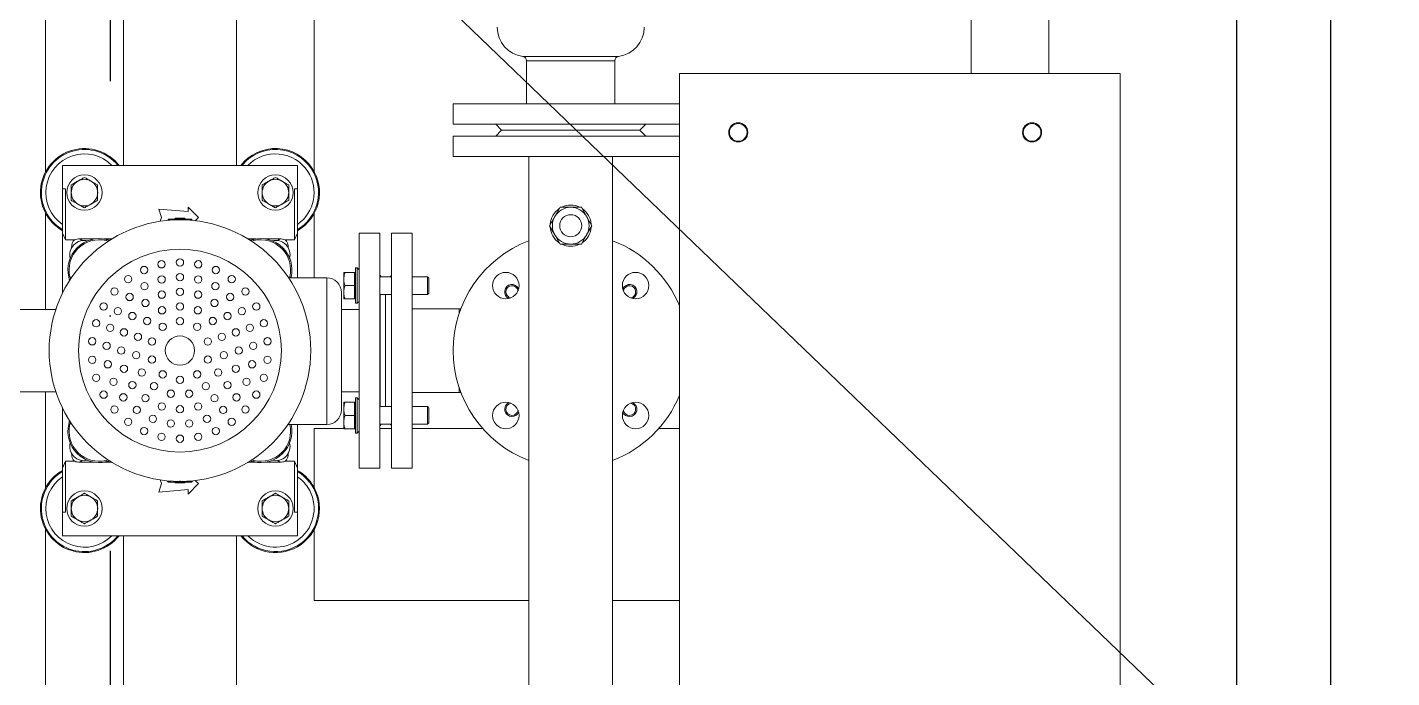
# Model space of a CAD drawing. Extents: x 179183 to 294833, y 947252 to 1004652.
# Drawn here: x 213096 to 214549, y 983935 to 984627 of the extents above; entities that cross this region are included whole.
import ezdxf

# ---------------------------------------------------------------- set-up
doc = ezdxf.new("R2010")
doc.units = 0
doc.header["$LTSCALE"] = 1000
doc.linetypes.add('DASHDOT', pattern=[1, 0.5, -0.25, 0, -0.25])
for name, color, linetype in [('a_shb', 2, 'Continuous'), ('a_shb_jc', 5, 'Continuous'), ('a_电', 5, 'Continuous')]:
    doc.layers.add(name, color=color, linetype=linetype)

# ---------------------------------------------------------------- blocks, each defined once
blk = doc.blocks.new('落地式膨胀箱')
at = {"layer": 'a_shb', "linetype": 'Continuous', "lineweight": 15}
for p, q in [((143.2, 666.4), (143.2, 607.7)), ((230.9, 607.7), (230.9, 666.4)), ((-517.1, 618.7), (-3.2, 618.7)), ((40.9, 618.7), (143.2, 618.7)), ((230.9, 618.7), (333.3, 618.7)), ((377.3, 618.7), (622.7, 618.7)), ((-10.1, 350.4), (-10.1, 600.7)), ((14.9, 600.7), (-10.1, 600.7)), ((61.9, 600.7), (14.9, 600.7)), ((14.9, 597.4), (14.9, 600.7)), ((14.9, 597.4), (69.1, 597.4)), ((61.9, 600.7), (69.1, 597.4)), ((126, 600.7), (61.9, 600.7)), ((69.1, 587.7), (69.1, 597.4)), ((117.4, 596.1), (116.9, 595.8)), ((116.9, 595.8), (116.9, 595.8)), ((117.9, 596.4), (117.4, 596.1)), ((117.9, 596.4), (117.9, 596.4)), ((312.2, 600.7), (248.1, 600.7)), ((256.7, 596.1), (256.2, 596.4)), ((256.2, 596.4), (256.2, 596.4)), ((257.2, 595.8), (256.7, 596.1)), ((257.2, 595.8), (257.2, 595.8)), ((305, 597.4), (312.2, 600.7)), ((305, 597.4), (305, 587.7)), ((305, 597.4), (359.2, 597.4)), ((359.2, 600.7), (312.2, 600.7)), ((359.2, 597.4), (359.2, 600.7)), ((384.2, 600.7), (359.2, 600.7)), ((384.2, 350.4), (384.2, 600.7)), ((68.1, 566.6), (68.1, 582)), ((69.9, 579.7), (68.1, 582)), ((77.8, 590.9), (78.2, 591.1)), ((108.5, 592.6), (108.8, 593.9)), ((110.8, 592), (108.5, 592.6)), ((112.4, 593.1), (108.8, 593.9)), ((265.3, 593.9), (261.7, 593.1)), ((265.6, 592.6), (263.3, 592)), ((265.6, 592.6), (265.3, 593.9)), ((295.9, 591.1), (296.3, 590.9)), ((306, 582), (304.2, 579.7)), ((306, 566.6), (306, 582)), ((69.9, 579.7), (69.9, 579.5)), ((304.2, 579.5), (304.2, 579.7)), ((68.1, 548), (68.1, 556.5)), ((70, 554.1), (68.7, 553.8)), ((68.7, 553.8), (69.5, 550.1)), ((70, 554.1), (70.5, 551.8)), ((303.6, 551.8), (304.1, 554.1)), ((304.1, 554.1), (305.4, 553.8)), ((304.6, 550.1), (305.4, 553.8)), ((306, 548), (306, 556.5)), ((-517.1, 535.8), (-10.1, 535.8)), ((384.2, 535.8), (615.8, 535.8)), ((45.3, 495.3), (36.4, 498.1)), ((36.4, 498.1), (38.9, 466.9)), ((49.4, 496.5), (45.3, 495.3)), ((328.8, 495.3), (324.7, 496.5)), ((337.7, 498.1), (328.8, 495.3)), ((335.2, 466.9), (337.7, 498.1)), ((47, 481), (46.2, 480.2)), ((46.2, 470.8), (46.2, 480.2)), ((47, 481.8), (47, 488.1)), ((47, 469.3), (47, 481.8)), ((48.4, 488.1), (48.1, 488.1)), ((325.7, 488.9), (326, 488.9)), ((327.1, 483.2), (327.1, 488.1)), ((327.1, 483.2), (327.1, 470.8)), ((327.9, 480.2), (327.1, 481)), ((327.9, 480.2), (327.9, 470.8)), ((38.9, 466.9), (34.2, 466.9)), ((34.2, 466.9), (45.3, 455.8)), ((46.2, 470.8), (47, 470.1)), ((47, 463), (47, 469.3)), ((47.8, 476.1), (47.8, 475.5)), ((47.8, 476.1), (47.8, 476.1)), ((47.8, 475.5), (47.8, 474.9)), ((47.8, 474.9), (47.8, 474.9)), ((326.3, 475.5), (326.3, 476.1)), ((326.3, 476.1), (326.3, 476.1)), ((326.3, 474.9), (326.3, 475.5)), ((326.3, 474.9), (326.3, 474.9)), ((327.1, 470.1), (327.9, 470.8)), ((327.1, 470.8), (327.1, 463.1)), ((328.8, 455.8), (339.9, 466.9)), ((339.9, 466.9), (335.2, 466.9)), ((45.3, 455.8), (48.8, 459.2)), ((48.4, 463), (48.1, 463)), ((325.4, 459.2), (328.8, 455.8)), ((325.7, 462.2), (326, 462.2)), ((325.8, 464.1), (326, 464.1)), ((-517.1, 415.3), (-10.1, 415.3)), ((384.2, 415.3), (615.8, 415.3)), ((68.1, 394.5), (68.1, 403.1)), ((69.5, 400.9), (68.7, 397.3)), ((70, 396.9), (68.7, 397.3)), ((70.5, 399.3), (70, 396.9)), ((304.1, 396.9), (303.6, 399.3)), ((304.1, 396.9), (305.4, 397.3)), ((305.4, 397.3), (304.6, 400.9)), ((306, 394.5), (306, 403.1)), ((68.1, 369), (68.1, 384.4)), ((306, 369), (306, 384.4)), ((68.1, 369), (69.9, 371.3)), ((69.1, 353.6), (69.1, 363.4)), ((69.9, 371.6), (69.9, 371.3)), ((304.2, 371.3), (304.2, 371.6)), ((304.2, 371.3), (306, 369)), ((305, 363.4), (305, 353.6)), ((14.9, 350.4), (-10.1, 350.4)), ((14.9, 353.6), (14.9, 350.4)), ((69.1, 353.6), (14.9, 353.6)), ((61.9, 350.4), (14.9, 350.4)), ((69.1, 353.6), (61.9, 350.4)), ((109.5, 350.4), (61.9, 350.4)), ((78.4, 359.8), (77.8, 360.1)), ((108.5, 358.5), (109.5, 358.7)), ((108.5, 358.5), (108.8, 357.2)), ((108.8, 357.2), (109.5, 357.3)), ((109.5, 359.9), (109.5, 319.1)), ((265.9, 360.8), (265.9, 319.1)), ((312.2, 350.4), (265.9, 350.4)), ((296.3, 360.1), (296, 360)), ((312.2, 350.4), (305, 353.6)), ((359.2, 353.6), (305, 353.6)), ((359.2, 350.4), (312.2, 350.4)), ((359.2, 353.6), (359.2, 350.4)), ((384.2, 350.4), (359.2, 350.4)), ((-517.1, 332.4), (-3.2, 332.4)), ((40.9, 332.4), (109.5, 332.4)), ((270, 332.4), (270, 301)), ((270, 332.4), (333.3, 332.4)), ((377.3, 332.4), (453.1, 332.4)), ((453.1, 332.4), (453.1, 103.9)), ((109.5, 319.1), (265.9, 319.1)), ((103.8, 301), (110.9, 301)), ((103.8, 289.5), (103.8, 299.7)), ((124.9, 301), (110.9, 301)), ((117.9, 289.5), (117.9, 299.7)), ((132, 301), (124.9, 301)), ((250.3, 303.4), (125.1, 303.4)), ((132, 289.5), (132, 299.7)), ((143.2, 303.4), (143.2, 284.6)), ((230.9, 284.6), (230.9, 303.4)), ((242.1, 301), (249.2, 301)), ((242.1, 289.5), (242.1, 299.7)), ((263.2, 301), (249.2, 301)), ((256.2, 289.5), (256.2, 299.7)), ((270.3, 301), (263.2, 301)), ((270.3, 289.5), (270.3, 299.7)), ((61.9, 284.6), (61.9, 262.7)), ((61.9, 284.6), (312.2, 284.6)), ((99.1, 288.5), (99.1, 286.6)), ((110.7, 288.5), (99.1, 288.5)), ((99.1, 286.6), (101.1, 284.6)), ((110.7, 286.6), (99.1, 286.6)), ((103.8, 289.5), (103.8, 288.5)), ((110.9, 289.5), (103.8, 289.5)), ((136.7, 288.5), (110.7, 288.5)), ((136.7, 286.6), (110.7, 286.6)), ((117.9, 289.5), (110.9, 289.5)), ((124.9, 289.5), (117.9, 289.5)), ((132, 289.5), (124.9, 289.5)), ((132, 288.5), (132, 289.5)), ((134.7, 284.6), (136.7, 286.6)), ((136.7, 286.6), (136.7, 288.5)), ((237.4, 288.5), (237.4, 286.6)), ((249, 288.5), (237.4, 288.5)), ((237.4, 286.6), (239.4, 284.6)), ((249, 286.6), (237.4, 286.6)), ((242.1, 289.5), (242.1, 288.5)), ((249.2, 289.5), (242.1, 289.5)), ((275, 288.5), (249, 288.5)), ((275, 286.6), (249, 286.6)), ((256.2, 289.5), (249.2, 289.5)), ((263.2, 289.5), (256.2, 289.5)), ((270.3, 289.5), (263.2, 289.5)), ((270.3, 288.5), (270.3, 289.5)), ((273, 284.6), (275, 286.6)), ((275, 286.6), (275, 288.5)), ((312.2, 262.7), (312.2, 284.6)), ((61.9, 262.7), (312.2, 262.7)), ((107.3, 262.7), (107.3, 262.4)), ((107.3, 262.4), (108.5, 261.2)), ((108.5, 262.4), (107.3, 262.4)), ((108.5, 262.7), (108.5, 250.2)), ((127.3, 250.2), (127.3, 262.7)), ((246.8, 262.4), (127.3, 262.4)), ((246.8, 262.7), (246.8, 250.2)), ((265.6, 250.2), (265.6, 262.7)), ((265.6, 261.2), (266.9, 262.4)), ((266.9, 262.4), (265.6, 262.4)), ((266.9, 262.4), (266.9, 262.7)), ((270, 262.7), (270, 250.2)), ((61.9, 250.2), (61.9, 228.3)), ((312.2, 250.2), (61.9, 250.2)), ((108.5, 251.5), (107.3, 250.2)), ((127.3, 256.5), (246.8, 256.5)), ((266.9, 250.2), (265.6, 251.5)), ((312.2, 228.3), (312.2, 250.2)), ((312.2, 228.3), (61.9, 228.3)), ((108.5, 228.3), (108.5, 211.8)), ((127.3, 211.8), (127.3, 228.3)), ((142.5, 228.3), (142.5, 178.2)), ((231.7, 178.2), (231.7, 228.3)), ((246.8, 228.3), (246.8, 211.8)), ((265.6, 211.8), (265.6, 228.3)), ((270, 228.3), (270, 153.1)), ((108.5, 211.8), (110, 210.3)), ((108.5, 211.8), (127.3, 211.8)), ((110, 210.3), (125.8, 210.3)), ((125.8, 210.3), (127.3, 211.8)), ((246.8, 211.8), (248.3, 210.3)), ((246.8, 211.8), (265.6, 211.8)), ((248.3, 210.3), (264.1, 210.3)), ((264.1, 210.3), (265.6, 211.8)), ((-53.9, 184.5), (-75.8, 184.5)), ((-75.8, 59.3), (-75.8, 184.5)), ((-53.9, 59.3), (-53.9, 184.5)), ((-19.5, 184.5), (-41.4, 184.5)), ((-41.4, 184.5), (-41.4, -56.5)), ((-19.5, 184.5), (-19.5, -56.5)), ((142.5, 178.2), (142.5, 176.3)), ((142.5, 178.2), (148, 178.2)), ((226.1, 178.2), (231.7, 178.2)), ((231.7, 176.3), (231.7, 178.2)), ((-47.7, 132.9), (-53.9, 139.1)), ((-41.4, 139.1), (-47.7, 132.9)), ((-47.7, -14.2), (-47.7, 132.9)), ((-47.7, 132.9), (-47.7, 59.3)), ((-126.2, 8.3), (-126.2, 110.3)), ((-75.8, 106.3), (-121.5, 106.3)), ((-121.5, 12.4), (-121.5, 106.3)), ((187.1, 103.9), (-19.5, 103.9)), ((1019.5, 103.9), (187.1, 103.9)), ((34.5, 70.6), (44.3, 76.3)), ((44.3, 76.3), (54.1, 81.9)), ((54.1, 81.9), (63.8, 76.3)), ((63.8, 76.3), (73.6, 70.6)), ((-75.8, -56.5), (-75.8, 59.3)), ((-53.9, -56.5), (-53.9, 59.3)), ((-47.7, 59.3), (-47.7, -14.2)), ((34.5, 59.3), (34.5, 70.6)), ((73.6, 70.6), (73.6, 59.3)), ((44.3, 42.4), (34.5, 48)), ((73.6, 48), (63.8, 42.4)), ((54.1, 36.7), (44.3, 42.4)), ((63.8, 42.4), (54.1, 36.7)), ((-19.5, 14.7), (812.9, 14.7)), ((453.1, 14.7), (453.1, -56.5)), ((-121.5, 12.4), (-75.8, 12.4)), ((-53.9, -20.5), (-47.7, -14.2)), ((-47.7, -14.2), (-41.4, -20.5)), ((270, -34.4), (270, -56.5)), ((830.9, -56.5), (-107.9, -56.5)), ((-107.9, -525.9), (-107.9, -56.5)), ((-107.9, -367.1), (-517.1, -367.1)), ((-107.9, -450), (-600, -450)), ((830.9, -525.9), (-107.9, -525.9))]:
    blk.add_line(p, q, dxfattribs=at)
at = {"layer": 'a_shb', "color": 1, "linetype": 'DASHDOT'}
blk.add_line((-2600, 550), (1900, 550), dxfattribs=at)
at = {"layer": 'a_shb'}
blk.add_line((1700, -650), (-2400, -650), dxfattribs=at)
at = {"layer": 'a_shb', "linetype": 'Continuous', "lineweight": 15}
for centre, radius in [((187.1, 475.5), 139.3), ((18.8, 577.2), 18.8), ((355.3, 577.2), 18.8), ((187.1, 475.5), 108), ((158, 564.8), 3.91), ((177.2, 568.9), 3.91), ((196.9, 568.9), 3.91), ((216.1, 564.8), 3.91), ((140.1, 556.8), 3.91), ((162.9, 549.9), 3.91), ((182.1, 553.6), 3.91), ((201.7, 552.4), 3.91), ((234, 556.8), 3.91), ((124.2, 545.3), 3.91), ((145.1, 541.6), 3.91), ((167.7, 535.1), 3.91), ((187.1, 538.1), 3.91), ((206.4, 535.1), 3.91), ((220.4, 546.3), 3.91), ((236.9, 535.8), 3.91), ((249.9, 545.3), 3.91), ((111.1, 530.7), 3.91), ((130, 529.1), 3.91), ((150.3, 526.2), 3.91), ((172.5, 520.2), 3.91), ((192, 522.2), 3.91), ((223.8, 526.2), 3.91), ((250.3, 521.5), 3.91), ((263, 530.7), 3.91), ((101.3, 513.7), 3.91), ((118.5, 513.2), 3.91), ((136.4, 512.3), 3.91), ((155.6, 510.4), 3.91), ((177.4, 505.3), 3.91), ((196.7, 505.3), 3.91), ((210.5, 516.2), 3.91), ((237.7, 512.3), 3.91), ((272.8, 513.7), 3.91), ((95.2, 495.1), 3.91), ((111.3, 495), 3.91), ((127.5, 494.9), 3.91), ((144.2, 494.6), 3.91), ((161.7, 493.9), 3.91), ((212.4, 493.9), 3.91), ((225, 503.1), 3.91), ((246.6, 494.9), 3.91), ((259.8, 504.3), 3.91), ((278.9, 495.1), 3.91), ((187.1, 475.5), 15.6), ((233, 485.3), 3.91), ((264.7, 485.3), 3.91), ((93.2, 475.5), 3.91), ((108.8, 475.5), 3.91), ((124.5, 475.5), 3.91), ((140.1, 475.5), 3.91), ((155.8, 475.5), 3.91), ((218.3, 475.5), 3.91), ((233, 465.8), 3.91), ((249.6, 475.5), 3.91), ((264.7, 465.7), 3.91), ((280.9, 475.5), 3.91), ((95.2, 456), 3.91), ((111.3, 456.1), 3.91), ((127.5, 456.2), 3.91), ((144.2, 456.4), 3.91), ((161.7, 457.1), 3.91), ((212.4, 457.1), 3.91), ((225, 447.9), 3.91), ((246.6, 456.2), 3.91), ((259.8, 446.7), 3.91), ((278.9, 456), 3.91), ((101.3, 437.3), 3.91), ((118.5, 437.8), 3.91), ((136.4, 438.7), 3.91), ((155.6, 440.6), 3.91), ((177.4, 445.8), 3.91), ((196.7, 445.8), 3.91), ((210.5, 434.9), 3.91), ((237.7, 438.7), 3.91), ((272.8, 437.3), 3.91), ((111.1, 420.4), 3.91), ((130, 422), 3.91), ((150.3, 424.9), 3.91), ((172.5, 430.9), 3.91), ((192, 428.8), 3.91), ((223.8, 424.9), 3.91), ((250.3, 429.5), 3.91), ((263, 420.4), 3.91), ((124.2, 405.8), 3.91), ((145.1, 409.5), 3.91), ((167.7, 416), 3.91), ((187.1, 412.9), 3.91), ((206.4, 416), 3.91), ((220.4, 404.7), 3.91), ((236.9, 415.3), 3.91), ((249.9, 405.8), 3.91), ((18.8, 373.8), 18.8), ((140.1, 394.2), 3.91), ((162.9, 401.1), 3.91), ((182.1, 397.5), 3.91), ((201.7, 398.7), 3.91), ((234, 394.2), 3.91), ((355.3, 373.8), 18.8), ((158, 386.2), 3.91), ((177.2, 382.2), 3.91), ((196.9, 382.2), 3.91), ((216.1, 386.2), 3.91), ((117.9, 128.5), 14.1), ((256.2, 128.5), 14.1), ((54.1, 59.3), 11.7), ((117.9, -9.8), 14.1), ((256.2, -9.8), 14.1), ((-45.3, -119.1), 10.2), ((-45.3, -119.1), 9.39), ((-45.3, -432), 10.2), ((-45.3, -432), 9.39)]:
    blk.add_circle(centre, radius, dxfattribs=at)
for centre, radius, start, end in [((18.8, 577.2), 46.9, 30, 231.9269), ((18.8, 577.2), 45.9, 30.7553, 230.8988), ((18.8, 577.2), 41.2, 34.7217, 225.3724), ((355.3, 577.2), 46.9, 308.0731, 150), ((355.3, 577.2), 45.9, 309.1012, 149.2447), ((355.3, 577.2), 41.2, 314.6276, 145.2783), ((18.8, 577.2), 14.1, 150, 210), ((18.8, 577.2), 14.1, 90, 150), ((18.8, 577.2), 14.1, 30, 90), ((18.8, 577.2), 14.1, 330, 30), ((101, 561.6), 33.2, 76.4379, 193.5621), ((101, 561.6), 31.9, 76.4379, 193.5621), ((85.1, 577.5), 15.3, 74.1512, 194.9179), ((273.1, 561.6), 33.2, 346.4379, 103.5621), ((273.1, 561.6), 31.9, 346.4379, 103.5621), ((289, 577.5), 15.4, 345.2086, 104.9055), ((355.3, 577.2), 14.1, 150, 210), ((355.3, 577.2), 14.1, 90, 150), ((355.3, 577.2), 14.1, 30, 90), ((355.3, 577.2), 14.1, 330, 30), ((18.8, 577.2), 14.1, 210, 270), ((18.8, 577.2), 14.1, 270, 330), ((355.3, 577.2), 14.1, 210, 270), ((355.3, 577.2), 14.1, 270, 330), ((18.8, 373.8), 46.9, 128.0731, 236.8424), ((18.8, 373.8), 45.9, 129.1012, 236.8424), ((355.3, 373.8), 46.9, 236.8424, 51.9269), ((355.3, 373.8), 45.9, 236.8424, 50.8988), ((18.8, 373.8), 41.2, 134.6276, 236.8424), ((101, 389.5), 33.2, 166.4379, 283.5621), ((101, 389.5), 31.9, 166.4379, 283.5621), ((273.1, 389.5), 33.2, 257.5463, 13.5621), ((273.1, 389.5), 31.9, 256.9979, 13.5621), ((355.3, 373.8), 41.2, 236.8424, 45.3724), ((18.8, 373.8), 14.1, 150, 210), ((18.8, 373.8), 14.1, 90, 150), ((18.8, 373.8), 14.1, 30, 90), ((18.8, 373.8), 14.1, 330, 30), ((355.3, 373.8), 14.1, 150, 210), ((355.3, 373.8), 14.1, 90, 150), ((355.3, 373.8), 14.1, 30, 90), ((355.3, 373.8), 14.1, 330, 30), ((18.8, 373.8), 14.1, 210, 270), ((18.8, 373.8), 14.1, 270, 330), ((85.1, 373.6), 15.4, 165.2133, 284.8457), ((289, 373.6), 15.4, 255.2131, 14.8459), ((355.3, 373.8), 14.1, 210, 270), ((355.3, 373.8), 14.1, 270, 330), ((18.8, 373.8), 46.9, 236.8424, 330), ((18.8, 373.8), 45.9, 236.8424, 329.2447), ((18.8, 373.8), 41.2, 236.8424, 325.2783), ((355.3, 373.8), 46.9, 210, 236.8424), ((355.3, 373.8), 45.9, 210.7553, 236.8424), ((355.3, 373.8), 41.2, 214.7217, 236.8424), ((125.1, 319.1), 15.6, 180, 270), ((250.3, 319.1), 15.6, 270, 0), ((187.1, 59.3), 125.2, 90, 159.1299), ((187.1, 59.3), 125.2, 20.8701, 90), ((-157.2, 106.3), 31.3, 7.4947, 90), ((124.5, 121.9), 7.82, 24.4532, 245.5468), ((124.5, 121.9), 6.53, 9.965, 260.035), ((249.6, 121.9), 7.82, 0, 155.5468), ((249.6, 121.9), 6.53, 0, 170.035), ((249.6, 121.9), 6.53, 279.965, 0), ((249.6, 121.9), 7.82, 294.4532, 0), ((-121.5, 111), 4.69, 187.4947, 270), ((54.1, 59.3), 19.6, 120, 180), ((54.1, 59.3), 21.9, 94.3213, 146.2623), ((54.1, 59.3), 19.6, 60, 120), ((54.1, 59.3), 21.9, 34.2258, 85.9373), ((54.1, 59.3), 19.6, 0, 60), ((54.1, 59.3), 21.9, 154.6737, 205.4232), ((54.1, 59.3), 19.6, 180, 240), ((54.1, 59.3), 19.6, 300, 0), ((54.1, 59.3), 21.9, 334.7111, 25.5704), ((54.1, 59.3), 21.9, 213.9972, 265.4512), ((54.1, 59.3), 21.9, 273.9677, 326.5481), ((54.1, 59.3), 19.6, 240, 300), ((187.1, 59.3), 125.2, 200.8701, 247.6684), ((187.1, 59.3), 125.2, 292.3316, 339.1299), ((-157.2, 12.4), 31.3, 270, 352.5053), ((-121.5, 7.7), 4.69, 90, 172.5053), ((124.5, -3.3), 7.82, 114.4532, 335.5468), ((124.5, -3.3), 6.53, 99.965, 350.035), ((249.6, -3.3), 6.53, 0, 80.035), ((249.6, -3.3), 7.82, 0, 65.5468), ((249.6, -3.3), 7.82, 204.4532, 0), ((249.6, -3.3), 6.53, 189.965, 0)]:
    blk.add_arc(centre, radius, start, end, dxfattribs=at)
for centre, major_axis, ratio, start_param, end_param in [((84.1, 581.2), (-10, 13.1), 0.949478, 0.537719, 0.895787), ((91.9, 570.9), (22.9, -16.6), 0.491503, 2.532382, 3.124443), ((282.2, 570.9), (22.9, 16.6), 0.491503, 0.01715, 0.60921), ((290, 581.2), (-10, -13.1), 0.949478, 2.245805, 2.603874), ((84.1, 369.8), (10, 13.1), 0.949478, 2.245805, 2.603874), ((91.9, 380.2), (22.9, 16.6), 0.491503, 3.158743, 3.750803), ((282.2, 380.2), (22.9, -16.6), 0.491503, 5.673975, 6.266035), ((290, 369.8), (10, -13.1), 0.949478, 0.537719, 0.895787)]:
    blk.add_ellipse(centre, major_axis=major_axis, ratio=ratio, start_param=start_param, end_param=end_param, dxfattribs=at)
for points, knots in [([(6.7, 584.3), (6.6, 584.1), (5.8, 582.9), (4.5, 580.5), (3.2, 578.3), (2.6, 577.2)], [0, 0, 0, 0, 0.07009, 0.530783, 1, 1, 1, 1]), ([(10.7, 591.3), (10.1, 590.2), (8.7, 587.9), (7.3, 585.5), (6.7, 584.3)], [0, 0, 0, 0, 0.49546, 1, 1, 1, 1]), ([(18.8, 591.3), (16.6, 591.3), (13.9, 591.3), (11.2, 591.3), (10.7, 591.3)], [0, 0, 0, 0, 0.803647, 1, 1, 1, 1]), ([(27, 591.3), (24.9, 591.3), (22.2, 591.3), (19.5, 591.3), (18.8, 591.3)], [0, 0, 0, 0, 0.779638, 1, 1, 1, 1]), ([(31, 584.3), (30.9, 584.4), (30.2, 585.7), (28.8, 588.1), (27.6, 590.2), (27, 591.3)], [0, 0, 0, 0, 0.0700901, 0.5307833, 1, 1, 1, 1]), ([(35.1, 577.2), (34.4, 578.4), (33.1, 580.7), (31.7, 583.1), (31, 584.3)], [0, 0, 0, 0, 0.49546, 1, 1, 1, 1]), ([(343.1, 584.3), (343, 584.1), (342.2, 582.9), (340.9, 580.5), (339.6, 578.3), (339, 577.2)], [0, 0, 0, 0, 0.070089, 0.530783, 1, 1, 1, 1]), ([(347.1, 591.3), (346.5, 590.2), (345.1, 587.9), (343.8, 585.5), (343.1, 584.3)], [0, 0, 0, 0, 0.495462, 1, 1, 1, 1]), ([(355.3, 591.3), (353.1, 591.3), (350.3, 591.3), (347.7, 591.3), (347.1, 591.3)], [0, 0, 0, 0, 0.803647, 1, 1, 1, 1]), ([(363.4, 591.3), (361.3, 591.3), (358.6, 591.3), (355.9, 591.3), (355.3, 591.3)], [0, 0, 0, 0, 0.779638, 1, 1, 1, 1]), ([(367.5, 584.3), (367.4, 584.4), (366.6, 585.7), (365.3, 588.1), (364, 590.2), (363.4, 591.3)], [0, 0, 0, 0, 0.0700915, 0.5307833, 1, 1, 1, 1]), ([(371.5, 577.2), (370.9, 578.4), (369.5, 580.7), (368.2, 583.1), (367.5, 584.3)], [0, 0, 0, 0, 0.495462, 1, 1, 1, 1]), ([(2.6, 577.2), (3.2, 576.1), (4.6, 573.8), (6, 571.4), (6.7, 570.2)], [0, 0, 0, 0, 0.49546, 1, 1, 1, 1]), ([(6.7, 570.2), (6.7, 570), (7.5, 568.8), (8.9, 566.4), (10.1, 564.2), (10.7, 563.2)], [0, 0, 0, 0, 0.0700901, 0.5307833, 1, 1, 1, 1]), ([(27, 563.2), (27.6, 564.3), (29, 566.6), (30.3, 569), (31, 570.2)], [0, 0, 0, 0, 0.49546, 1, 1, 1, 1]), ([(31, 570.2), (31.1, 570.4), (31.9, 571.6), (33.2, 574), (34.5, 576.2), (35.1, 577.2)], [0, 0, 0, 0, 0.070089, 0.530783, 1, 1, 1, 1]), ([(339, 577.2), (339.7, 576.1), (341, 573.8), (342.4, 571.4), (343.1, 570.2)], [0, 0, 0, 0, 0.495459, 1, 1, 1, 1]), ([(343.1, 570.2), (343.2, 570), (343.9, 568.8), (345.3, 566.4), (346.5, 564.2), (347.1, 563.2)], [0, 0, 0, 0, 0.070089, 0.530783, 1, 1, 1, 1]), ([(363.4, 563.2), (364.1, 564.3), (365.4, 566.6), (366.8, 569), (367.5, 570.2)], [0, 0, 0, 0, 0.495459, 1, 1, 1, 1]), ([(367.5, 570.2), (367.6, 570.4), (368.3, 571.6), (369.7, 574), (370.9, 576.2), (371.5, 577.2)], [0, 0, 0, 0, 0.070089, 0.530783, 1, 1, 1, 1]), ([(10.7, 563.2), (11.2, 563.2), (13.9, 563.2), (16.6, 563.2), (18.8, 563.2)], [0, 0, 0, 0, 0.196353, 1, 1, 1, 1]), ([(18.8, 563.2), (19.5, 563.2), (22.2, 563.2), (24.9, 563.2), (27, 563.2)], [0, 0, 0, 0, 0.220362, 1, 1, 1, 1]), ([(347.1, 563.2), (347.7, 563.2), (350.3, 563.2), (353.1, 563.2), (355.3, 563.2)], [0, 0, 0, 0, 0.196353, 1, 1, 1, 1]), ([(355.3, 563.2), (355.9, 563.2), (358.6, 563.2), (361.3, 563.2), (363.4, 563.2)], [0, 0, 0, 0, 0.220362, 1, 1, 1, 1]), ([(48.1, 488.1), (47.8, 487), (47.2, 485), (47.1, 482.9), (47, 481.8)], [0, 0, 0, 0, 0.495453, 1, 1, 1, 1]), ([(47, 488.1), (47, 488.1), (47.1, 488.1), (47.7, 488.1), (48.1, 488.1)], [0, 0, 0, 0, 0.268632, 1, 1, 1, 1]), ([(47, 481.8), (47, 481.6), (47, 480.5), (47.2, 478.8), (47.7, 477.2), (47.8, 476.6)], [0, 0, 0, 0, 0.0854681, 0.647334, 1, 1, 1, 1]), ([(327.1, 483.2), (327.1, 483.3), (327.1, 484.3), (326.8, 486.3), (326.3, 488), (326, 488.9)], [0, 0, 0, 0, 0.070084, 0.530785, 1, 1, 1, 1]), ([(326, 488.9), (326.3, 488.7), (326.9, 488.4), (327, 488.1), (327.1, 487.9)], [0, 0, 0, 0, 0.495454, 1, 1, 1, 1]), ([(326.3, 478.4), (326.5, 479), (327, 480.6), (327, 482.2), (327.1, 483.2)], [0, 0, 0, 0, 0.389442, 1, 1, 1, 1]), ([(47.8, 474.3), (47.6, 473.7), (47.1, 472.1), (47.1, 470.3), (47, 469.3)], [0, 0, 0, 0, 0.372518, 1, 1, 1, 1]), ([(47, 469.3), (47, 469.1), (47, 468), (47.3, 465.9), (47.8, 464), (48.1, 463)], [0, 0, 0, 0, 0.070092, 0.530777, 1, 1, 1, 1]), ([(327.1, 470.8), (327.1, 470.1), (327, 467.9), (326.4, 465.7), (326, 464.1)], [0, 0, 0, 0, 0.268632, 1, 1, 1, 1]), ([(326.3, 476.3), (326.4, 476.1), (326.9, 474.3), (327, 472.4), (327.1, 470.8)], [0, 0, 0, 0, 0.0944296, 1, 1, 1, 1]), ([(47, 463), (47, 463), (47.1, 463), (47.7, 463), (48.1, 463)], [0, 0, 0, 0, 0.268632, 1, 1, 1, 1]), ([(327.1, 463.1), (327.1, 463.1), (327.1, 463.3), (326.8, 463.6), (326.3, 463.9), (326, 464.1)], [0, 0, 0, 0, 0.070105, 0.530788, 1, 1, 1, 1]), ([(326, 462.2), (326.3, 462.3), (326.9, 462.6), (327, 463), (327.1, 463.1)], [0, 0, 0, 0, 0.495466, 1, 1, 1, 1]), ([(6.7, 380.9), (6.6, 380.7), (5.8, 379.4), (4.5, 377.1), (3.2, 374.9), (2.6, 373.8)], [0, 0, 0, 0, 0.07009, 0.530784, 1, 1, 1, 1]), ([(10.7, 387.9), (10.1, 386.8), (8.7, 384.5), (7.3, 382.1), (6.7, 380.9)], [0, 0, 0, 0, 0.495462, 1, 1, 1, 1]), ([(18.8, 387.9), (16.6, 387.9), (13.9, 387.9), (11.2, 387.9), (10.7, 387.9)], [0, 0, 0, 0, 0.803647, 1, 1, 1, 1]), ([(27, 387.9), (24.9, 387.9), (22.2, 387.9), (19.5, 387.9), (18.8, 387.9)], [0, 0, 0, 0, 0.779638, 1, 1, 1, 1]), ([(31, 380.9), (30.9, 381), (30.2, 382.3), (28.8, 384.7), (27.6, 386.8), (27, 387.9)], [0, 0, 0, 0, 0.07009, 0.530781, 1, 1, 1, 1]), ([(35.1, 373.8), (34.4, 375), (33.1, 377.3), (31.7, 379.7), (31, 380.9)], [0, 0, 0, 0, 0.495459, 1, 1, 1, 1]), ([(343.1, 380.9), (343, 380.7), (342.2, 379.4), (340.9, 377.1), (339.6, 374.9), (339, 373.8)], [0, 0, 0, 0, 0.070088, 0.530784, 1, 1, 1, 1]), ([(347.1, 387.9), (346.5, 386.8), (345.1, 384.5), (343.8, 382.1), (343.1, 380.9)], [0, 0, 0, 0, 0.495463, 1, 1, 1, 1]), ([(355.3, 387.9), (353.1, 387.9), (350.3, 387.9), (347.7, 387.9), (347.1, 387.9)], [0, 0, 0, 0, 0.803647, 1, 1, 1, 1]), ([(363.4, 387.9), (361.3, 387.9), (358.6, 387.9), (355.9, 387.9), (355.3, 387.9)], [0, 0, 0, 0, 0.779638, 1, 1, 1, 1]), ([(367.5, 380.9), (367.4, 381), (366.6, 382.3), (365.3, 384.7), (364, 386.8), (363.4, 387.9)], [0, 0, 0, 0, 0.070091, 0.530781, 1, 1, 1, 1]), ([(371.5, 373.8), (370.9, 375), (369.5, 377.3), (368.2, 379.7), (367.5, 380.9)], [0, 0, 0, 0, 0.495461, 1, 1, 1, 1]), ([(2.6, 373.8), (3.2, 372.7), (4.6, 370.4), (6, 368), (6.7, 366.8)], [0, 0, 0, 0, 0.495462, 1, 1, 1, 1]), ([(6.7, 366.8), (6.7, 366.6), (7.5, 365.4), (8.9, 363), (10.1, 360.8), (10.7, 359.7)], [0, 0, 0, 0, 0.07009, 0.530784, 1, 1, 1, 1]), ([(27, 359.7), (27.6, 360.9), (29, 363.2), (30.3, 365.6), (31, 366.8)], [0, 0, 0, 0, 0.495459, 1, 1, 1, 1]), ([(31, 366.8), (31.1, 367), (31.9, 368.2), (33.2, 370.6), (34.5, 372.7), (35.1, 373.8)], [0, 0, 0, 0, 0.070088, 0.530784, 1, 1, 1, 1]), ([(339, 373.8), (339.7, 372.7), (341, 370.4), (342.4, 368), (343.1, 366.8)], [0, 0, 0, 0, 0.49546, 1, 1, 1, 1]), ([(343.1, 366.8), (343.2, 366.6), (343.9, 365.4), (345.3, 363), (346.5, 360.8), (347.1, 359.7)], [0, 0, 0, 0, 0.070088, 0.530784, 1, 1, 1, 1]), ([(363.4, 359.7), (364.1, 360.9), (365.4, 363.2), (366.8, 365.6), (367.5, 366.8)], [0, 0, 0, 0, 0.495458, 1, 1, 1, 1]), ([(367.5, 366.8), (367.6, 367), (368.3, 368.2), (369.7, 370.6), (370.9, 372.7), (371.5, 373.8)], [0, 0, 0, 0, 0.070088, 0.530784, 1, 1, 1, 1]), ([(10.7, 359.7), (11.2, 359.7), (13.9, 359.7), (16.6, 359.7), (18.8, 359.7)], [0, 0, 0, 0, 0.196353, 1, 1, 1, 1]), ([(18.8, 359.7), (19.5, 359.7), (22.2, 359.7), (24.9, 359.7), (27, 359.7)], [0, 0, 0, 0, 0.220362, 1, 1, 1, 1]), ([(347.1, 359.7), (347.7, 359.7), (350.3, 359.7), (353.1, 359.7), (355.3, 359.7)], [0, 0, 0, 0, 0.196353, 1, 1, 1, 1]), ([(355.3, 359.7), (355.9, 359.7), (358.6, 359.7), (361.3, 359.7), (363.4, 359.7)], [0, 0, 0, 0, 0.220362, 1, 1, 1, 1]), ([(103.8, 299.7), (105, 300.1), (107.3, 300.8), (109.7, 300.9), (110.9, 301)], [0, 0, 0, 0, 0.495463, 1, 1, 1, 1]), ([(103.8, 301), (103.8, 301), (103.8, 300.9), (103.8, 300.3), (103.8, 299.7)], [0, 0, 0, 0, 0.220354, 1, 1, 1, 1]), ([(110.9, 301), (111, 301), (112.3, 301), (114.7, 300.7), (116.8, 300.1), (117.9, 299.7)], [0, 0, 0, 0, 0.070091, 0.53078, 1, 1, 1, 1]), ([(117.9, 299.7), (119, 300.1), (121.4, 300.8), (123.7, 300.9), (124.9, 301)], [0, 0, 0, 0, 0.495457, 1, 1, 1, 1]), ([(124.9, 301), (125.1, 301), (126.4, 301), (128.8, 300.7), (130.9, 300.1), (132, 299.7)], [0, 0, 0, 0, 0.0700918, 0.5307836, 1, 1, 1, 1]), ([(132, 299.7), (132, 300.3), (132, 300.9), (132, 301), (132, 301)], [0, 0, 0, 0, 0.779646, 1, 1, 1, 1]), ([(242.1, 299.7), (243.3, 300.1), (245.6, 300.8), (248, 300.9), (249.2, 301)], [0, 0, 0, 0, 0.495465, 1, 1, 1, 1]), ([(242.1, 301), (242.1, 301), (242.1, 300.9), (242.1, 300.3), (242.1, 299.7)], [0, 0, 0, 0, 0.220354, 1, 1, 1, 1]), ([(249.2, 301), (249.3, 301), (250.6, 301), (253, 300.7), (255.1, 300.1), (256.2, 299.7)], [0, 0, 0, 0, 0.070089, 0.53078, 1, 1, 1, 1]), ([(256.2, 299.7), (257.4, 300.1), (259.7, 300.8), (262, 300.9), (263.2, 301)], [0, 0, 0, 0, 0.495455, 1, 1, 1, 1]), ([(263.2, 301), (263.4, 301), (264.7, 301), (267.1, 300.7), (269.2, 300.1), (270.3, 299.7)], [0, 0, 0, 0, 0.070089, 0.530786, 1, 1, 1, 1]), ([(270.3, 299.7), (270.3, 300.3), (270.3, 300.9), (270.3, 301), (270.3, 301)], [0, 0, 0, 0, 0.779646, 1, 1, 1, 1]), ([(34.5, 48), (34.5, 48.9), (34.5, 52.7), (34.5, 56.5), (34.5, 59.3)], [0, 0, 0, 0, 0.245667, 1, 1, 1, 1]), ([(73.6, 59.3), (73.6, 56.5), (73.6, 52.7), (73.6, 48.9), (73.6, 48)], [0, 0, 0, 0, 0.754333, 1, 1, 1, 1])]:
    blk.add_open_spline(points, degree=3, knots=knots, dxfattribs=at)
at = {"layer": 'a_shb_jc'}
blk.add_lwpolyline([(-2500, -750), (1800, -750), (1800, 1850), (-2500, 1850)], close=True, dxfattribs=at)

msp = doc.modelspace()

# ---------------------------------------------------------------- linework, layer by layer
at = {"layer": 'a_电'}
msp.add_line((216634, 981680.1), (212782.1, 985381.4), dxfattribs=at)

# ---------------------------------------------------------------- block references
at = {"layer": 'a_shb', "xscale": -1, "rotation": 90}
msp.add_blockref('落地式膨胀箱', (213734, 984470.1), dxfattribs=at)

doc.saveas('drawing.dxf')
